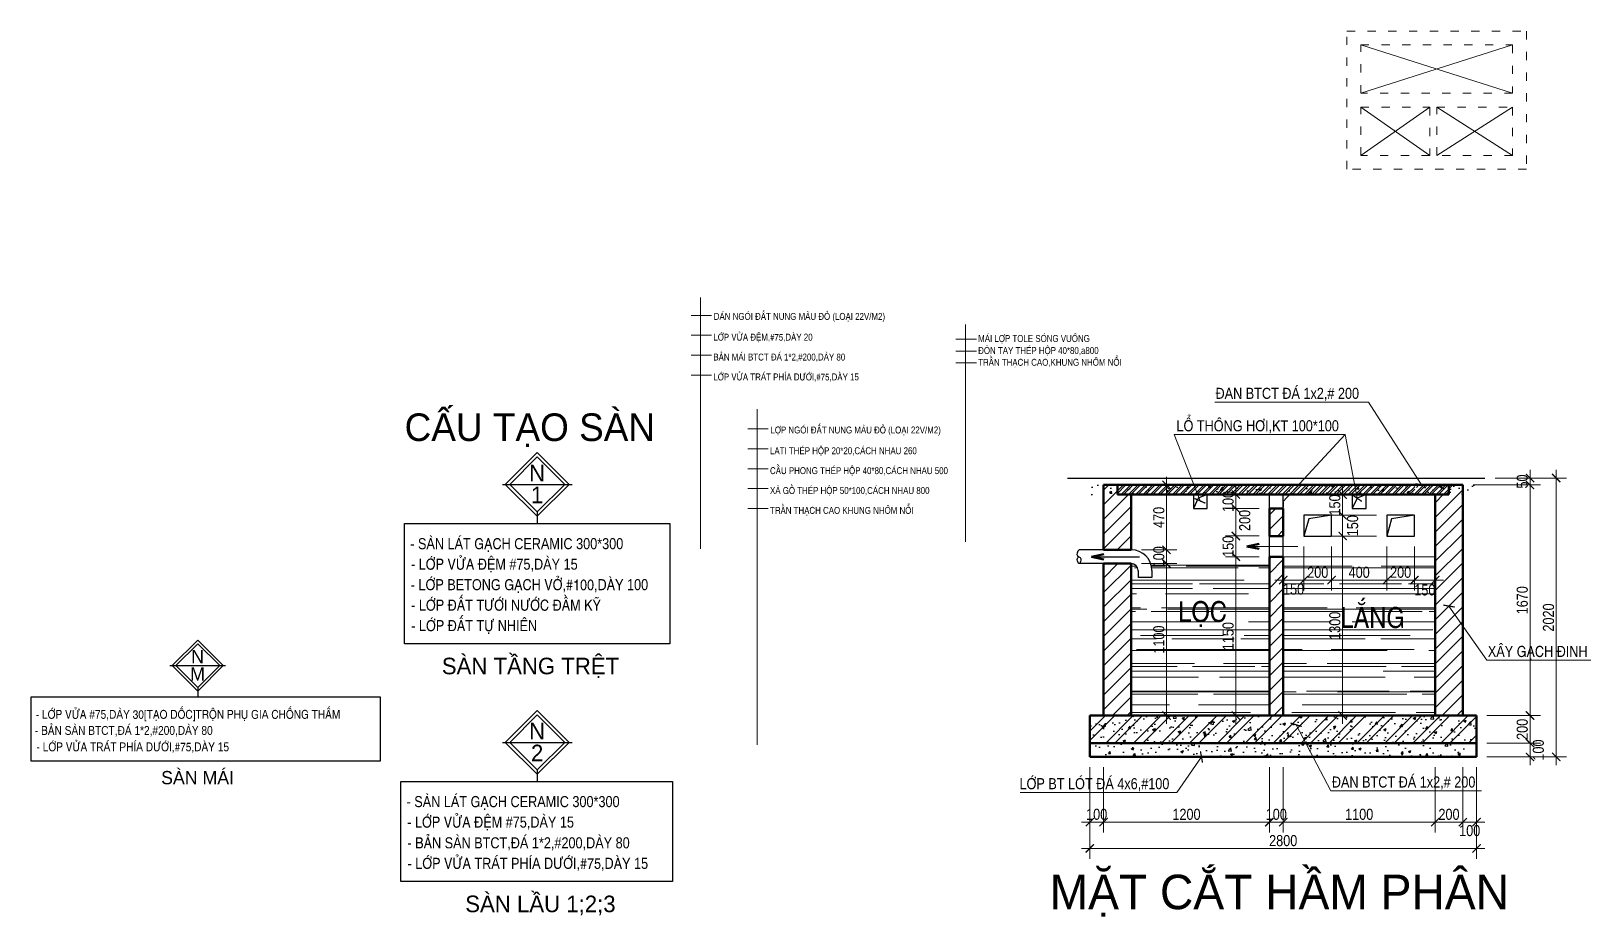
# Model space of a CAD drawing. Header units: millimetres. Extents: x -37049 to 129367, y 25385 to 90033.
# Drawn here: x 7490 to 30066, y 76663 to 89492 of the extents above; entities that cross this region are included whole.
import ezdxf
from ezdxf.enums import TextEntityAlignment as Align

# ---------------------------------------------------------------- set-up
doc = ezdxf.new("R2010")
doc.units = ezdxf.units.MM
doc.header["$MEASUREMENT"] = 0
doc.linetypes.add('ACAD_ISO03W100', pattern=[30, 12, -18])
doc.layers.add('NCHU', color=70, linetype='Continuous')
for name, color, linetype, lineweight in [('NKHUAT1', 54, 'ACAD_ISO03W100', 15), ('NKT', 9, 'Continuous', 0), ('NMANH1', 45, 'Continuous', 9), ('NMANH2', 35, 'Continuous', 9), ('NMANH3', 25, 'Continuous', 9), ('NSMANH1', 44, 'Continuous', 5), ('NTHAY1', 61, 'Continuous', 25), ('NTHAY3', 41, 'Continuous', 25), ('Ntuong1', 140, 'Continuous', 50)]:
    doc.layers.add(name, color=color, linetype=linetype, lineweight=lineweight)
doc.styles.add('AVO', font='vhelvcn.ttf')
doc.styles.add('FRANKO', font='vfranko.ttf', dxfattribs={"height": 500})
doc.dimstyles.new('50', dxfattribs={"dimtxt": 160, "dimasz": 120, "dimexe": 150, "dimexo": 150, "dimgap": 30, "dimtad": 1, "dimdec": 0, "dimlfac": 0.5, "dimzin": 0, "dimdsep": 46, "dimtxsty": 'AVO', "dimblk": 'ARCHTICK', "dimcen": -2, "dimdle": 120, "dimclrd": 256, "dimclre": 256, "dimclrt": 1, "dimadec": 0, "dimazin": 0, "dimtfac": 1, "dimtdec": 0, "dimtix": 1, "dimtmove": 2, "dimatfit": 3, "dimldrblk": 'ARCHTICK', "dimfxl": 0, "dimtolj": 1, "dimtzin": 0, "dimlwd": 0, "dimlwe": 0, "dimarcsym": 0})
pattern_1 = [(50, (-255808.77, -68741.08), (364.36934, -31.87817), [38.1, -419.1]), (355, (-255808.77, -68741.08), (-70.48565, 382.1133), [30.48, -335.28]), (100.451, (-255778.4, -68743.73), (293.885, 350.23338), [32.38, -356.18]), (46.1842, (-255808.77, -68639.48), (542.1581, -84.08466), [57.15, -628.65]), (96.6356, (-255763.6, -68646.5), (474.8085, 494.8511), [48.57, -534.27]), (351.184, (-255808.8, -68639.5), (474.8092, 494.8502), [45.72, -502.92]), (21, (-255757.97, -68664.88), (303.22976, -204.53104), [38.1, -419.1]), (326, (-255757.97, -68664.88), (123.60406, 368.37593), [30.48, -335.28]), (71.4514, (-255732.7, -68681.92), (426.833, 163.8457), [32.38, -356.18]), (37.5, (-255808.77, -68741.08), (6.177207, 169.11008), [0, -331.216, 0, -340.36, 0, -336.55]), (7.5, (-255808.77, -68741.08), (133.63933, 200.36115), [0, -194.056, 0, -323.596, 0, -128.27]), (327.5, (-255922.06, -68741.08), (271.18119, -11.45749), [0, -127, 0, -396.24, 0, -525.78]), (317.5, (-255972.86, -68741.08), (296.25836, 50.85298), [0, -165.1, 0, -263.144, 0, -373.38])]
pattern_2 = [(45, (14698.7, 7920.13), (-106.06602, 106.06602), [])]

# ---------------------------------------------------------------- blocks, each defined once
blk = doc.blocks.new('_ARCHTICK')
at = {"color": 0, "linetype": 'ByBlock', "const_width": 0.15}
blk.add_lwpolyline([(-0.5, -0.5), (0.5, 0.5)], dxfattribs=at)
blk = doc.blocks.new('*D367')
at = {"layer": 'DEFPOINTS', "color": 0}
for p in [(22813, 78979), (28413, 78979), (28413, 77654)]:
    blk.add_point(p, dxfattribs=at)
at = {"layer": 'NKT', "lineweight": 0}
for p, q in [((22813, 78829), (22813, 77504)), ((28413, 78829), (28413, 77504)), ((22693, 77654), (28533, 77654))]:
    blk.add_line(p, q, dxfattribs=at)
at = {"layer": 'NKT', "lineweight": 0, "xscale": 120, "yscale": 120, "zscale": 120, "rotation": 180}
blk.add_blockref('_ARCHTICK', (22813, 77654), dxfattribs=at)
at = {"layer": 'NKT', "lineweight": 0, "xscale": 120, "yscale": 120, "zscale": 120}
blk.add_blockref('_ARCHTICK', (28413, 77654), dxfattribs=at)
at = {"layer": 'NKT', "color": 1, "insert": (25613, 77766), "char_height": 160, "attachment_point": 5, "style": 'AVO'}
blk.add_mtext('\\A1;2800', dxfattribs=at)
blk = doc.blocks.new('*D368')
at = {"layer": 'DEFPOINTS', "color": 0}
for p in [(25613, 78979), (27813, 78979), (27813, 78035)]:
    blk.add_point(p, dxfattribs=at)
at = {"layer": 'NKT', "lineweight": 0}
for p, q in [((25613, 78829), (25613, 77885)), ((27813, 78829), (27813, 77885)), ((25493, 78035), (27933, 78035))]:
    blk.add_line(p, q, dxfattribs=at)
at = {"layer": 'NKT', "lineweight": 0, "xscale": 120, "yscale": 120, "zscale": 120, "rotation": 180}
blk.add_blockref('_ARCHTICK', (25613, 78035), dxfattribs=at)
at = {"layer": 'NKT', "lineweight": 0, "xscale": 120, "yscale": 120, "zscale": 120}
blk.add_blockref('_ARCHTICK', (27813, 78035), dxfattribs=at)
at = {"layer": 'NKT', "color": 1, "insert": (26713, 78147), "char_height": 160, "attachment_point": 5, "style": 'AVO'}
blk.add_mtext('\\A1;1100', dxfattribs=at)
blk = doc.blocks.new('*D369')
at = {"layer": 'DEFPOINTS', "color": 0}
for p in [(26313, 82179), (27113, 82179), (27113, 81541)]:
    blk.add_point(p, dxfattribs=at)
at = {"layer": 'NKT', "lineweight": 0}
for p, q in [((26313, 82029), (26313, 81391)), ((27113, 82029), (27113, 81391)), ((26193, 81541), (27233, 81541))]:
    blk.add_line(p, q, dxfattribs=at)
at = {"layer": 'NKT', "lineweight": 0, "xscale": 120, "yscale": 120, "zscale": 120, "rotation": 180}
blk.add_blockref('_ARCHTICK', (26313, 81541), dxfattribs=at)
at = {"layer": 'NKT', "lineweight": 0, "xscale": 120, "yscale": 120, "zscale": 120}
blk.add_blockref('_ARCHTICK', (27113, 81541), dxfattribs=at)
at = {"layer": 'NKT', "color": 1, "insert": (26713, 81653), "char_height": 160, "attachment_point": 5, "style": 'AVO'}
blk.add_mtext('\\A1;400', dxfattribs=at)
blk = doc.blocks.new('*D370')
at = {"layer": 'DEFPOINTS', "color": 0}
for p in [(27113, 82179), (26473, 79579), (27080, 79579)]:
    blk.add_point(p, dxfattribs=at)
at = {"layer": 'NKT', "lineweight": 0}
for p, q in [((26963, 82179), (26323, 82179)), ((26473, 82299), (26473, 79459)), ((26930, 79579), (26323, 79579))]:
    blk.add_line(p, q, dxfattribs=at)
at = {"layer": 'NKT', "lineweight": 0, "xscale": 120, "yscale": 120, "zscale": 120}
for p, rotation in [((26473, 82179), 90), ((26473, 79579), 270)]:
    blk.add_blockref('_ARCHTICK', p, dxfattribs=dict(at, rotation=rotation))
at = {"layer": 'NKT', "color": 1, "insert": (26361, 80879), "char_height": 160, "attachment_point": 5, "rotation": 90, "style": 'AVO'}
blk.add_mtext('\\A1;1300', dxfattribs=at)
blk = doc.blocks.new('*D371')
at = {"layer": 'DEFPOINTS', "color": 0}
for p in [(27113, 82479), (26473, 82179), (27113, 82179)]:
    blk.add_point(p, dxfattribs=at)
at = {"layer": 'NKT', "lineweight": 0}
for p, q in [((26963, 82479), (26323, 82479)), ((26473, 82599), (26473, 82059)), ((26963, 82179), (26323, 82179))]:
    blk.add_line(p, q, dxfattribs=at)
at = {"layer": 'NKT', "lineweight": 0, "xscale": 120, "yscale": 120, "zscale": 120}
for p, rotation in [((26473, 82479), 90), ((26473, 82179), 270)]:
    blk.add_blockref('_ARCHTICK', p, dxfattribs=dict(at, rotation=rotation))
at = {"layer": 'NKT', "color": 1, "insert": (26619, 82329), "char_height": 160, "attachment_point": 5, "rotation": 90, "style": 'AVO'}
blk.add_mtext('\\A1;150', dxfattribs=at)
blk = doc.blocks.new('*D372')
at = {"layer": 'DEFPOINTS', "color": 0}
for p in [(26340, 82779), (26473, 82479), (27113, 82479)]:
    blk.add_point(p, dxfattribs=at)
at = {"layer": 'NKT', "lineweight": 0}
for p, q in [((26473, 82779), (26473, 82899)), ((26473, 82779), (26473, 82479)), ((26490, 82779), (26623, 82779)), ((26963, 82479), (26323, 82479)), ((26473, 82479), (26473, 82359))]:
    blk.add_line(p, q, dxfattribs=at)
at = {"layer": 'NKT', "lineweight": 0, "xscale": 120, "yscale": 120, "zscale": 120}
for p, rotation in [((26473, 82779), 270), ((26473, 82479), 90)]:
    blk.add_blockref('_ARCHTICK', p, dxfattribs=dict(at, rotation=rotation))
at = {"layer": 'NKT', "color": 1, "insert": (26361, 82629), "char_height": 160, "attachment_point": 5, "rotation": 90, "style": 'AVO'}
blk.add_mtext('\\A1;150', dxfattribs=at)
blk = doc.blocks.new('*D373')
at = {"layer": 'DEFPOINTS', "color": 0}
for p in [(25413, 78979), (25613, 78979), (25613, 78035)]:
    blk.add_point(p, dxfattribs=at)
at = {"layer": 'NKT', "lineweight": 0}
for p, q in [((25413, 78829), (25413, 77885)), ((25613, 78829), (25613, 77885)), ((25413, 78035), (25293, 78035)), ((25413, 78035), (25613, 78035)), ((25613, 78035), (25733, 78035))]:
    blk.add_line(p, q, dxfattribs=at)
at = {"layer": 'NKT', "lineweight": 0, "xscale": 120, "yscale": 120, "zscale": 120}
blk.add_blockref('_ARCHTICK', (25413, 78035), dxfattribs=at)
at = {"layer": 'NKT', "lineweight": 0, "xscale": 120, "yscale": 120, "zscale": 120, "rotation": 180}
blk.add_blockref('_ARCHTICK', (25613, 78035), dxfattribs=at)
at = {"layer": 'NKT', "color": 1, "insert": (25513, 78147), "char_height": 160, "attachment_point": 5, "style": 'AVO'}
blk.add_mtext('\\A1;100', dxfattribs=at)
blk = doc.blocks.new('*D374')
at = {"layer": 'DEFPOINTS', "color": 0}
for p in [(23013, 78979), (25413, 78979), (25413, 78035)]:
    blk.add_point(p, dxfattribs=at)
at = {"layer": 'NKT', "lineweight": 0}
for p, q in [((23013, 78829), (23013, 77885)), ((25413, 78829), (25413, 77885)), ((22893, 78035), (25533, 78035))]:
    blk.add_line(p, q, dxfattribs=at)
at = {"layer": 'NKT', "lineweight": 0, "xscale": 120, "yscale": 120, "zscale": 120, "rotation": 180}
blk.add_blockref('_ARCHTICK', (23013, 78035), dxfattribs=at)
at = {"layer": 'NKT', "lineweight": 0, "xscale": 120, "yscale": 120, "zscale": 120}
blk.add_blockref('_ARCHTICK', (25413, 78035), dxfattribs=at)
at = {"layer": 'NKT', "color": 1, "insert": (24213, 78147), "char_height": 160, "attachment_point": 5, "style": 'AVO'}
blk.add_mtext('\\A1;1200', dxfattribs=at)
blk = doc.blocks.new('*D375')
at = {"layer": 'DEFPOINTS', "color": 0}
for p in [(22813, 78979), (23013, 78979), (23013, 78035)]:
    blk.add_point(p, dxfattribs=at)
at = {"layer": 'NKT', "lineweight": 0}
for p, q in [((22813, 78829), (22813, 77885)), ((23013, 78829), (23013, 77885)), ((22813, 78035), (22693, 78035)), ((22813, 78035), (23013, 78035)), ((23013, 78035), (23133, 78035))]:
    blk.add_line(p, q, dxfattribs=at)
at = {"layer": 'NKT', "lineweight": 0, "xscale": 120, "yscale": 120, "zscale": 120}
blk.add_blockref('_ARCHTICK', (22813, 78035), dxfattribs=at)
at = {"layer": 'NKT', "lineweight": 0, "xscale": 120, "yscale": 120, "zscale": 120, "rotation": 180}
blk.add_blockref('_ARCHTICK', (23013, 78035), dxfattribs=at)
at = {"layer": 'NKT', "color": 1, "insert": (22913, 78147), "char_height": 160, "attachment_point": 5, "style": 'AVO'}
blk.add_mtext('\\A1;100', dxfattribs=at)
blk = doc.blocks.new('*D376')
at = {"layer": 'DEFPOINTS', "color": 0}
for p in [(25413, 81879), (24927, 79579), (25060, 79579)]:
    blk.add_point(p, dxfattribs=at)
at = {"layer": 'NKT', "lineweight": 0}
for p, q in [((24927, 81999), (24927, 79459)), ((25263, 81879), (24777, 81879)), ((24910, 79579), (24777, 79579))]:
    blk.add_line(p, q, dxfattribs=at)
at = {"layer": 'NKT', "lineweight": 0, "xscale": 120, "yscale": 120, "zscale": 120}
for p, rotation in [((24927, 81879), 90), ((24927, 79579), 270)]:
    blk.add_blockref('_ARCHTICK', p, dxfattribs=dict(at, rotation=rotation))
at = {"layer": 'NKT', "color": 1, "insert": (24816, 80729), "char_height": 160, "attachment_point": 5, "rotation": 90, "style": 'AVO'}
blk.add_mtext('\\A1;1150', dxfattribs=at)
blk = doc.blocks.new('*D377')
at = {"layer": 'DEFPOINTS', "color": 0}
for p in [(23413, 81779), (23688, 79579), (23924, 79579)]:
    blk.add_point(p, dxfattribs=at)
at = {"layer": 'NKT', "lineweight": 0}
for p, q in [((23563, 81779), (24074, 81779)), ((23924, 81899), (23924, 79459)), ((23838, 79579), (24074, 79579))]:
    blk.add_line(p, q, dxfattribs=at)
at = {"layer": 'NKT', "lineweight": 0, "xscale": 120, "yscale": 120, "zscale": 120}
for p, rotation in [((23924, 81779), 90), ((23924, 79579), 270)]:
    blk.add_blockref('_ARCHTICK', p, dxfattribs=dict(at, rotation=rotation))
at = {"layer": 'NKT', "color": 1, "insert": (23813, 80679), "char_height": 160, "attachment_point": 5, "rotation": 90, "style": 'AVO'}
blk.add_mtext('\\A1;1100', dxfattribs=at)
blk = doc.blocks.new('*D378')
at = {"layer": 'DEFPOINTS', "color": 0}
for p in [(25413, 82180), (24927, 81880), (25413, 81880)]:
    blk.add_point(p, dxfattribs=at)
at = {"layer": 'NKT', "lineweight": 0}
for p, q in [((25263, 82180), (24777, 82180)), ((24927, 82180), (24927, 82300)), ((24927, 82180), (24927, 81880)), ((25263, 81880), (24777, 81880)), ((24927, 81880), (24927, 81760))]:
    blk.add_line(p, q, dxfattribs=at)
at = {"layer": 'NKT', "lineweight": 0, "xscale": 120, "yscale": 120, "zscale": 120}
for p, rotation in [((24927, 82180), 270), ((24927, 81880), 90)]:
    blk.add_blockref('_ARCHTICK', p, dxfattribs=dict(at, rotation=rotation))
at = {"layer": 'NKT', "color": 1, "insert": (24816, 82030), "char_height": 160, "attachment_point": 5, "rotation": 90, "style": 'AVO'}
blk.add_mtext('\\A1;150', dxfattribs=at)
blk = doc.blocks.new('*D379')
at = {"layer": 'DEFPOINTS', "color": 0}
for p in [(25413, 82580), (24927, 82180), (25413, 82180)]:
    blk.add_point(p, dxfattribs=at)
at = {"layer": 'NKT', "lineweight": 0}
for p, q in [((24927, 82700), (24927, 82060)), ((25263, 82580), (24777, 82580)), ((25263, 82180), (24777, 82180))]:
    blk.add_line(p, q, dxfattribs=at)
at = {"layer": 'NKT', "lineweight": 0, "xscale": 120, "yscale": 120, "zscale": 120}
for p, rotation in [((24927, 82580), 90), ((24927, 82180), 270)]:
    blk.add_blockref('_ARCHTICK', p, dxfattribs=dict(at, rotation=rotation))
at = {"layer": 'NKT', "color": 1, "insert": (25057, 82405), "char_height": 160, "attachment_point": 5, "rotation": 90, "style": 'AVO'}
blk.add_mtext('\\A1;200', dxfattribs=at)
blk = doc.blocks.new('*D380')
at = {"layer": 'DEFPOINTS', "color": 0}
for p in [(25319, 82780), (24927, 82580), (25413, 82580)]:
    blk.add_point(p, dxfattribs=at)
at = {"layer": 'NKT', "lineweight": 0}
for p, q in [((24927, 82780), (24927, 82900)), ((25169, 82780), (24777, 82780)), ((24927, 82780), (24927, 82580)), ((25263, 82580), (24777, 82580)), ((24927, 82580), (24927, 82460))]:
    blk.add_line(p, q, dxfattribs=at)
at = {"layer": 'NKT', "lineweight": 0, "xscale": 120, "yscale": 120, "zscale": 120}
for p, rotation in [((24927, 82780), 270), ((24927, 82580), 90)]:
    blk.add_blockref('_ARCHTICK', p, dxfattribs=dict(at, rotation=rotation))
at = {"layer": 'NKT', "color": 1, "insert": (24816, 82680), "char_height": 160, "attachment_point": 5, "rotation": 90, "style": 'AVO'}
blk.add_mtext('\\A1;100', dxfattribs=at)
blk = doc.blocks.new('*D381')
at = {"layer": 'DEFPOINTS', "color": 0}
for p in [(23413, 81979), (23413, 81779), (23924, 81779)]:
    blk.add_point(p, dxfattribs=at)
at = {"layer": 'NKT', "lineweight": 0}
for p, q in [((23563, 81979), (24074, 81979)), ((23924, 81979), (23924, 82099)), ((23924, 81979), (23924, 81779)), ((23563, 81779), (24074, 81779)), ((23924, 81779), (23924, 81659))]:
    blk.add_line(p, q, dxfattribs=at)
at = {"layer": 'NKT', "lineweight": 0, "xscale": 120, "yscale": 120, "zscale": 120}
for p, rotation in [((23924, 81979), 270), ((23924, 81779), 90)]:
    blk.add_blockref('_ARCHTICK', p, dxfattribs=dict(at, rotation=rotation))
at = {"layer": 'NKT', "color": 1, "insert": (23813, 81879), "char_height": 160, "attachment_point": 5, "rotation": 90, "style": 'AVO'}
blk.add_mtext('\\A1;100', dxfattribs=at)
blk = doc.blocks.new('*D382')
at = {"layer": 'DEFPOINTS', "color": 0}
for p in [(23640, 82919), (23413, 81979), (23924, 81979)]:
    blk.add_point(p, dxfattribs=at)
at = {"layer": 'NKT', "lineweight": 0}
for p, q in [((23790, 82919), (24074, 82919)), ((23924, 83039), (23924, 81859)), ((23563, 81979), (24074, 81979))]:
    blk.add_line(p, q, dxfattribs=at)
at = {"layer": 'NKT', "lineweight": 0, "xscale": 120, "yscale": 120, "zscale": 120}
for p, rotation in [((23924, 82919), 90), ((23924, 81979), 270)]:
    blk.add_blockref('_ARCHTICK', p, dxfattribs=dict(at, rotation=rotation))
at = {"layer": 'NKT', "color": 1, "insert": (23813, 82449), "char_height": 160, "attachment_point": 5, "rotation": 90, "style": 'AVO'}
blk.add_mtext('\\A1;470', dxfattribs=at)
blk = doc.blocks.new('*D383')
at = {"layer": 'DEFPOINTS', "color": 0}
for p in [(25913, 82179), (26313, 82179), (26313, 81541)]:
    blk.add_point(p, dxfattribs=at)
at = {"layer": 'NKT', "lineweight": 0}
for p, q in [((25913, 82029), (25913, 81391)), ((26313, 82029), (26313, 81391)), ((25793, 81541), (26433, 81541))]:
    blk.add_line(p, q, dxfattribs=at)
at = {"layer": 'NKT', "lineweight": 0, "xscale": 120, "yscale": 120, "zscale": 120, "rotation": 180}
blk.add_blockref('_ARCHTICK', (25913, 81541), dxfattribs=at)
at = {"layer": 'NKT', "lineweight": 0, "xscale": 120, "yscale": 120, "zscale": 120}
blk.add_blockref('_ARCHTICK', (26313, 81541), dxfattribs=at)
at = {"layer": 'NKT', "color": 1, "insert": (26113, 81653), "char_height": 160, "attachment_point": 5, "style": 'AVO'}
blk.add_mtext('\\A1;200', dxfattribs=at)
blk = doc.blocks.new('*D384')
at = {"layer": 'DEFPOINTS', "color": 0}
for p in [(25913, 82179), (25613, 81712), (25913, 81541)]:
    blk.add_point(p, dxfattribs=at)
at = {"layer": 'NKT', "lineweight": 0}
for p, q in [((25913, 82029), (25913, 81391)), ((25493, 81541), (26033, 81541)), ((25613, 81562), (25613, 81391))]:
    blk.add_line(p, q, dxfattribs=at)
at = {"layer": 'NKT', "lineweight": 0, "xscale": 120, "yscale": 120, "zscale": 120, "rotation": 180}
blk.add_blockref('_ARCHTICK', (25613, 81541), dxfattribs=at)
at = {"layer": 'NKT', "lineweight": 0, "xscale": 120, "yscale": 120, "zscale": 120}
blk.add_blockref('_ARCHTICK', (25913, 81541), dxfattribs=at)
at = {"layer": 'NKT', "color": 1, "insert": (25763, 81410), "char_height": 160, "attachment_point": 5, "style": 'AVO'}
blk.add_mtext('\\A1;150', dxfattribs=at)
blk = doc.blocks.new('*D313')
at = {"layer": 'DEFPOINTS', "color": 0}
for p in [(28213, 78979), (28413, 78979), (28413, 78035)]:
    blk.add_point(p, dxfattribs=at)
at = {"layer": 'NKT', "lineweight": 0}
for p, q in [((28213, 78829), (28213, 77885)), ((28413, 78829), (28413, 77885)), ((28093, 78035), (28533, 78035))]:
    blk.add_line(p, q, dxfattribs=at)
at = {"layer": 'NKT', "lineweight": 0, "xscale": 120, "yscale": 120, "zscale": 120, "rotation": 180}
blk.add_blockref('_ARCHTICK', (28213, 78035), dxfattribs=at)
at = {"layer": 'NKT', "lineweight": 0, "xscale": 120, "yscale": 120, "zscale": 120}
blk.add_blockref('_ARCHTICK', (28413, 78035), dxfattribs=at)
at = {"layer": 'NKT', "color": 1, "insert": (28313, 77911), "char_height": 160, "attachment_point": 5, "style": 'AVO'}
blk.add_mtext('\\A1;100', dxfattribs=at)
blk = doc.blocks.new('*D314')
at = {"layer": 'DEFPOINTS', "color": 0}
for p in [(27813, 78979), (28213, 78979), (28213, 78035)]:
    blk.add_point(p, dxfattribs=at)
at = {"layer": 'NKT', "lineweight": 0}
for p, q in [((27813, 78829), (27813, 77885)), ((28213, 78829), (28213, 77885)), ((27693, 78035), (28333, 78035))]:
    blk.add_line(p, q, dxfattribs=at)
at = {"layer": 'NKT', "lineweight": 0, "xscale": 120, "yscale": 120, "zscale": 120, "rotation": 180}
blk.add_blockref('_ARCHTICK', (27813, 78035), dxfattribs=at)
at = {"layer": 'NKT', "lineweight": 0, "xscale": 120, "yscale": 120, "zscale": 120}
blk.add_blockref('_ARCHTICK', (28213, 78035), dxfattribs=at)
at = {"layer": 'NKT', "color": 1, "insert": (28013, 78147), "char_height": 160, "attachment_point": 5, "style": 'AVO'}
blk.add_mtext('\\A1;200', dxfattribs=at)
blk = doc.blocks.new('*D315')
at = {"layer": 'DEFPOINTS', "color": 0}
for p in [(28533, 83019), (28413, 78979), (29565, 78979)]:
    blk.add_point(p, dxfattribs=at)
at = {"layer": 'NKT', "lineweight": 0}
for p, q in [((29565, 83139), (29565, 78859)), ((28683, 83019), (29715, 83019)), ((28563, 78979), (29715, 78979))]:
    blk.add_line(p, q, dxfattribs=at)
at = {"layer": 'NKT', "lineweight": 0, "xscale": 120, "yscale": 120, "zscale": 120}
for p, rotation in [((29565, 83019), 90), ((29565, 78979), 270)]:
    blk.add_blockref('_ARCHTICK', p, dxfattribs=dict(at, rotation=rotation))
at = {"layer": 'NKT', "color": 1, "insert": (29454, 80999), "char_height": 160, "attachment_point": 5, "rotation": 90, "style": 'AVO'}
blk.add_mtext('\\A1;2020', dxfattribs=at)
blk = doc.blocks.new('*D316')
at = {"layer": 'DEFPOINTS', "color": 0}
for p in [(28213, 82919), (28413, 79579), (29186, 79579)]:
    blk.add_point(p, dxfattribs=at)
at = {"layer": 'NKT', "lineweight": 0}
for p, q in [((28363, 82919), (29336, 82919)), ((29186, 83039), (29186, 79459)), ((28563, 79579), (29336, 79579))]:
    blk.add_line(p, q, dxfattribs=at)
at = {"layer": 'NKT', "lineweight": 0, "xscale": 120, "yscale": 120, "zscale": 120}
for p, rotation in [((29186, 82919), 90), ((29186, 79579), 270)]:
    blk.add_blockref('_ARCHTICK', p, dxfattribs=dict(at, rotation=rotation))
at = {"layer": 'NKT', "color": 1, "insert": (29074, 81249), "char_height": 160, "attachment_point": 5, "rotation": 90, "style": 'AVO'}
blk.add_mtext('\\A1;1670', dxfattribs=at)
blk = doc.blocks.new('*D317')
at = {"layer": 'DEFPOINTS', "color": 0}
for p in [(28413, 79179), (28413, 78979), (29186, 78979)]:
    blk.add_point(p, dxfattribs=at)
at = {"layer": 'NKT', "lineweight": 0}
for p, q in [((29186, 79299), (29186, 78859)), ((28563, 79179), (29336, 79179)), ((28563, 78979), (29336, 78979))]:
    blk.add_line(p, q, dxfattribs=at)
at = {"layer": 'NKT', "lineweight": 0, "xscale": 120, "yscale": 120, "zscale": 120}
for p, rotation in [((29186, 79179), 90), ((29186, 78979), 270)]:
    blk.add_blockref('_ARCHTICK', p, dxfattribs=dict(at, rotation=rotation))
at = {"layer": 'NKT', "color": 1, "insert": (29307, 79079), "char_height": 160, "attachment_point": 5, "rotation": 90, "style": 'AVO'}
blk.add_mtext('\\A1;100', dxfattribs=at)
blk = doc.blocks.new('*D318')
at = {"layer": 'DEFPOINTS', "color": 0}
for p in [(28413, 79579), (28413, 79179), (29186, 79179)]:
    blk.add_point(p, dxfattribs=at)
at = {"layer": 'NKT', "lineweight": 0}
for p, q in [((29186, 79699), (29186, 79059)), ((28563, 79579), (29336, 79579)), ((28563, 79179), (29336, 79179))]:
    blk.add_line(p, q, dxfattribs=at)
at = {"layer": 'NKT', "lineweight": 0, "xscale": 120, "yscale": 120, "zscale": 120}
for p, rotation in [((29186, 79579), 90), ((29186, 79179), 270)]:
    blk.add_blockref('_ARCHTICK', p, dxfattribs=dict(at, rotation=rotation))
at = {"layer": 'NKT', "color": 1, "insert": (29074, 79379), "char_height": 160, "attachment_point": 5, "rotation": 90, "style": 'AVO'}
blk.add_mtext('\\A1;200', dxfattribs=at)
blk = doc.blocks.new('*D319')
at = {"layer": 'DEFPOINTS', "color": 0}
for p in [(28213, 82919), (28533, 83019), (29186, 82919)]:
    blk.add_point(p, dxfattribs=at)
at = {"layer": 'NKT', "lineweight": 0}
for p, q in [((29186, 83019), (29186, 83139)), ((28363, 82919), (29336, 82919)), ((28683, 83019), (29336, 83019)), ((29186, 83019), (29186, 82919)), ((29186, 82919), (29186, 82799))]:
    blk.add_line(p, q, dxfattribs=at)
at = {"layer": 'NKT', "lineweight": 0, "xscale": 120, "yscale": 120, "zscale": 120}
for p, rotation in [((29186, 83019), 270), ((29186, 82919), 90)]:
    blk.add_blockref('_ARCHTICK', p, dxfattribs=dict(at, rotation=rotation))
at = {"layer": 'NKT', "color": 1, "insert": (29074, 82969), "char_height": 160, "attachment_point": 5, "rotation": 90, "style": 'AVO'}
blk.add_mtext('\\A1;50', dxfattribs=at)
blk = doc.blocks.new('*D320')
at = {"layer": 'DEFPOINTS', "color": 0}
for p in [(27513, 82179), (27813, 81953), (27813, 81541)]:
    blk.add_point(p, dxfattribs=at)
at = {"layer": 'NKT', "lineweight": 0}
for p, q in [((27513, 82029), (27513, 81391)), ((27813, 81803), (27813, 81391)), ((27393, 81541), (27933, 81541))]:
    blk.add_line(p, q, dxfattribs=at)
at = {"layer": 'NKT', "lineweight": 0, "xscale": 120, "yscale": 120, "zscale": 120, "rotation": 180}
blk.add_blockref('_ARCHTICK', (27513, 81541), dxfattribs=at)
at = {"layer": 'NKT', "lineweight": 0, "xscale": 120, "yscale": 120, "zscale": 120}
blk.add_blockref('_ARCHTICK', (27813, 81541), dxfattribs=at)
at = {"layer": 'NKT', "color": 1, "insert": (27663, 81398), "char_height": 160, "attachment_point": 5, "style": 'AVO'}
blk.add_mtext('\\A1;150', dxfattribs=at)
blk = doc.blocks.new('*D321')
at = {"layer": 'DEFPOINTS', "color": 0}
for p in [(27113, 82179), (27513, 82179), (27513, 81541)]:
    blk.add_point(p, dxfattribs=at)
at = {"layer": 'NKT', "lineweight": 0}
for p, q in [((27113, 82029), (27113, 81391)), ((27513, 82029), (27513, 81391)), ((26993, 81541), (27633, 81541))]:
    blk.add_line(p, q, dxfattribs=at)
at = {"layer": 'NKT', "lineweight": 0, "xscale": 120, "yscale": 120, "zscale": 120, "rotation": 180}
blk.add_blockref('_ARCHTICK', (27113, 81541), dxfattribs=at)
at = {"layer": 'NKT', "lineweight": 0, "xscale": 120, "yscale": 120, "zscale": 120}
blk.add_blockref('_ARCHTICK', (27513, 81541), dxfattribs=at)
at = {"layer": 'NKT', "color": 1, "insert": (27313, 81653), "char_height": 160, "attachment_point": 5, "style": 'AVO'}
blk.add_mtext('\\A1;200', dxfattribs=at)
blk = doc.blocks.new('A$C07072F26')
at = {"layer": 'NTHAY3', "ltscale": 200}
for p, q in [((0, 283), (504, 283)), ((252, 84), (252, 0))]:
    blk.add_line(p, q, dxfattribs=at)
at = {"layer": 'NTHAY3', "color": 144, "lineweight": 9, "ltscale": 200}
blk.add_lwpolyline([(252, 52), (483, 283), (252, 514), (21, 283)], close=True, dxfattribs=at)
at = {"layer": 'NTHAY3', "ltscale": 200}
blk.add_lwpolyline([(252, 84), (451, 283), (252, 482), (53, 283)], close=True, dxfattribs=at)

msp = doc.modelspace()

# ---------------------------------------------------------------- hatches: boundary and pattern name
at = {"layer": 'NMANH1'}
h = msp.add_hatch(dxfattribs=at)
h.set_pattern_fill('ANSI31', color=256, scale=1200, style=0)
h.set_pattern_definition(pattern_2)
h.paths.add_polyline_path([(23413, 81779), (23013, 81779), (23013, 79579), (23413, 79579)])
h.paths.add_polyline_path([(23013, 81979), (23413, 81979), (23413, 82779), (23213, 82779), (23213, 82919), (23013, 82919)])
h = msp.add_hatch(dxfattribs=at)
h.set_pattern_fill('ANSI32', color=256, scale=200, style=0)
h.set_pattern_definition([(45, (14698.7, 7920.13), (-53.03301, 53.03301), []), (45, (14734.055, 7920.13), (-53.03301, 53.03301), [])])
h.paths.add_polyline_path([(26195.5, 82919), (26195.5, 82779), (27177.9, 82779), (27177.9, 82919)])
h.paths.add_polyline_path([(27519.1, 82858.4, -0.2796923), (27527.2, 82871.7), (27502.5, 82919), (27177.9, 82919), (27177.9, 82779), (27289.9, 82779), (28013, 82779), (28013, 82919), (27552.9, 82919), (27538.5, 82872.7, -0.3286339), (27549.1, 82858.4, -1)])
h.paths.add_polyline_path([(26195.5, 82779), (26195.5, 82919), (23789.4, 82919), (23789.4, 82779), (23889.9, 82779)])
h.paths.add_polyline_path([(23789.4, 82779), (23789.4, 82919), (23213, 82919), (23213, 82779), (23413, 82779)])
h = msp.add_hatch(dxfattribs=at)
h.set_pattern_fill('ANSI31', color=256, scale=1200, style=0)
h.set_pattern_definition([(45, (25560.16, 87621.19), (-106.066, 106.066), [])])
h.paths.add_polyline_path([(28213, 82919), (28013, 82919), (28013, 82779), (27813, 82779), (27813, 79579), (28213, 79579)])
h = msp.add_hatch(dxfattribs=at)
h.set_pattern_fill('ANSI31', color=256, scale=1200, style=0)
h.set_pattern_definition(pattern_2)
h.paths.add_polyline_path([(25613, 81879), (25413, 81879), (25413, 79579), (25613, 79579)])
h.paths.add_polyline_path([(25613, 82579), (25413, 82579), (25413, 82179), (25613, 82179)])
h = msp.add_hatch(dxfattribs=at)
h.set_pattern_fill('ANSI32', color=256, scale=30, style=0)
h.set_pattern_definition([(45, (-255808.77, -68741.08), (-202.05576, 202.05576), []), (45, (-255674.07, -68741.08), (-202.05576, 202.05576), [])])
h.paths.add_polyline_path([(22813, 79579), (22813, 79179), (25752.2, 79179), (25668.7, 79283.2, -0.6291311), (25636.2, 79298.8, -1), (25676.2, 79298.8, -0.2276483), (25668.7, 79283.2), (25752.2, 79179), (28413, 79179), (28413, 79579)])
at = {"layer": 'NSMANH1'}
h = msp.add_hatch(dxfattribs=at)
h.set_pattern_fill('AR-RROOF', color=256, scale=300, style=0)
h.set_pattern_definition([(360, (14698.7, 7920.13), (660, 300), [4500, -600, 1500, -300]), (360, (15097.7, 8070.13), (-300, 399), [900, -99, 1800, -225]), (360, (14848.7, 8175.13), (1560, 201), [2400, -420, 1200, -300])])
h.paths.add_polyline_path([(25613, 81879), (25613, 79579), (27813, 79579), (27813, 81879)])
h.paths.add_polyline_path([(25413, 81759), (23702.2, 81759, -0.0675849), (23713, 81679), (23713, 81579), (23513, 81579), (23513, 81679, 0.4142136), (23413, 81779), (23413, 79579), (25413, 79579)])
at = {"layer": 'NTHAY1'}
h = msp.add_hatch(dxfattribs=at)
h.set_pattern_fill('AR-CONC', color=256, scale=2, style=0)
h.set_pattern_definition(pattern_1)
h.paths.add_polyline_path([(22813, 82919), (22813, 82779), (23013, 82779), (28413, 82779), (28413, 82919)])
h = msp.add_hatch(dxfattribs=at)
h.set_pattern_fill('AR-CONC', color=256, scale=2, style=0)
h.set_pattern_definition(pattern_1)
h.paths.add_polyline_path([(28413, 79179), (28413, 79579), (22813, 79579), (22813, 79179), (25752.2, 79179), (25668.7, 79283.2, -0.6291311), (25636.2, 79298.8, -1), (25676.2, 79298.8, -0.2276483), (25668.7, 79283.2), (25752.2, 79179)])
h = msp.add_hatch(dxfattribs=at)
h.set_pattern_fill('AR-CONC', color=256, scale=50, style=0)
h.set_pattern_definition([(50, (-49179.64, 147517.43), (358.6301, -31.3761), [37.5, -412.5]), (355, (-49179.64, 147517.43), (-69.3757, 376.0961), [30, -330]), (100.4514, (-49149.75, 147514.8), (289.2547, 344.7198), [31.8701, -350.571]), (46.1842, (-49179.64, 147617.43), (533.6205, -82.7595), [56.25, -618.75]), (96.6356, (-49135.17, 147610.53), (467.3314, 487.059), [47.8051, -525.8565]), (351.1842, (-49179.64, 147617.4), (467.331, 487.0593), [45, -495]), (21, (-49129.64, 147592.43), (298.4535, -201.30945), [37.5, -412.5]), (326, (-49129.64, 147592.43), (121.6577, 362.575), [30, -330]), (71.4514, (-49104.76, 147575.65), (420.1113, 161.2652), [31.8701, -350.571]), (37.5, (-49179.64, 147517.43), (6.07993, 166.44693), [0, -326, 0, -335, 0, -331.25]), (7.5, (-49179.64, 147517.43), (131.53477, 197.20586), [0, -191, 0, -318.5, 0, -126.25]), (327.5, (-49291.14, 147517.43), (266.91122, -11.27744), [0, -125, 0, -390, 0, -517.5]), (317.5, (-49341.14, 147517.43), (291.5931, 50.0525), [0, -162.5, 0, -259, 0, -367.5])])
h.paths.add_polyline_path([(28413, 78979), (28413, 79179), (22813, 79179), (22813, 78979)])

# ---------------------------------------------------------------- linework, layer by layer
at = {"layer": 'NKHUAT1', "color": 7, "ltscale": 10}
for points in [[(26534.7, 89492.4), (29134.7, 89492.4), (29134.7, 87492.4), (26534.7, 87492.4)], [(26734.7, 89292.4), (28934.7, 89292.4), (28934.7, 88592.4), (26734.7, 88592.4)], [(26734.7, 88392.4), (27734.7, 88392.4), (27734.7, 87692.4), (26734.7, 87692.4)], [(27834.7, 88392.4), (28934.7, 88392.4), (28934.7, 87692.4), (27834.7, 87692.4)]]:
    msp.add_lwpolyline(points, close=True, dxfattribs=at)
at = {"layer": 'NMANH1'}
for p, q in [((26734.7, 89292.4), (28934.7, 88592.4)), ((28934.7, 89292.4), (26734.7, 88592.4)), ((26734.7, 88392.4), (27734.7, 87692.4)), ((27734.7, 88392.4), (26734.7, 87692.4)), ((27834.7, 88392.4), (28934.7, 87692.4)), ((28934.7, 88392.4), (27834.7, 87692.4)), ((25088.2, 82029), (25825.2, 82029)), ((23702.2, 81759), (25413, 81759)), ((25613, 81879), (27813, 81879))]:
    msp.add_line(p, q, dxfattribs=at)
at = {"layer": 'NMANH2', "lineweight": 0, "ltscale": 0.75}
for p, q in [((17178.2, 85635.8), (17178.2, 81995.8)), ((17339.4, 85375), (17041.2, 85375)), ((21012, 85242.3), (21012, 82095.6)), ((17339.4, 85087.1), (17041.2, 85087.1)), ((21173.1, 85032.9), (20875, 85032.9)), ((17339.4, 84799.2), (17041.2, 84799.2)), ((21173.1, 84858.6), (20875, 84858.6)), ((21173.1, 84688.2), (20875, 84688.2)), ((17339.4, 84511.3), (17041.2, 84511.3)), ((17998.6, 84015.7), (17998.6, 79155.2)), ((18159.8, 83729.6), (17861.6, 83729.6)), ((18159.8, 83441.7), (17861.6, 83441.7)), ((18159.8, 83153.8), (17861.6, 83153.8)), ((18159.8, 82865.9), (17861.6, 82865.9)), ((18159.8, 82578), (17861.6, 82578))]:
    msp.add_line(p, q, dxfattribs=at)
at = {"layer": 'NTHAY1', "ltscale": 350}
for p, q in [((22488.5, 83019), (28533, 83019)), ((24382.4, 82727.5), (24313, 82579)), ((24513, 82779), (24382.4, 82727.5)), ((24412.5, 82674.3), (24412.5, 82674.3)), ((26682.4, 82727.5), (26613, 82579)), ((26813, 82779), (26682.4, 82727.5)), ((25982.4, 82427.5), (25913, 82179)), ((26313, 82479), (25982.4, 82427.5)), ((27182.4, 82427.5), (27113, 82179)), ((27513, 82479), (27182.4, 82427.5)), ((25413, 81879), (25413, 82179)), ((25613, 81879), (25613, 82179)), ((23413, 81979), (22659.8, 81979)), ((23413, 81779), (22659.8, 81779)), ((22839.7, 81878), (23531.1, 81878)), ((23513, 81679), (23513, 81579)), ((23713, 81579), (23513, 81579)), ((23713, 81679), (23713, 81579))]:
    msp.add_line(p, q, dxfattribs=at)
at = {"layer": 'NTHAY1'}
for p, q in [((25413, 82579), (25413, 82779)), ((25613, 82579), (25613, 82779))]:
    msp.add_line(p, q, dxfattribs=at)
at = {"layer": 'NTHAY1', "ltscale": 350}
for points in [[(24313, 82579), (24513, 82579), (24513, 82779), (24313, 82779)], [(26613, 82579), (26813, 82579), (26813, 82779), (26613, 82779)], [(25913, 82179), (26313, 82179), (26313, 82479), (25913, 82479)], [(27113, 82179), (27513, 82179), (27513, 82479), (27113, 82479)]]:
    msp.add_lwpolyline(points, close=True, dxfattribs=at)
at = {"layer": 'NTHAY1', "ltscale": 200}
for points in [[(12893.7, 82360.6), (16735.7, 82360.6), (16735.7, 80618.8), (12893.7, 80618.8)], [(7489.6, 79848.8), (12539.1, 79848.8), (12539.1, 78915.6), (7489.6, 78915.6)], [(12840.2, 78624.3), (16772.2, 78624.3), (16772.2, 77176), (12840.2, 77176)]]:
    msp.add_lwpolyline(points, close=True, dxfattribs=at)
at = {"layer": 'NTHAY1', "ltscale": 350}
for radius in [300, 100]:
    msp.add_arc((23413, 81679), radius, 0, 90, dxfattribs=at)
msp.add_spline([(22659.8, 81979), (22629.2, 81932.5), (22634.1, 81893.9), (22676, 81866.5), (22684, 81829.5), (22659.8, 81779), (22635.7, 81818.2), (22635.7, 81855.2), (22653.4, 81887.4)], degree=3, dxfattribs=at)
at = {"layer": 'Ntuong1', "ltscale": 350}
msp.add_line((23013, 82919), (27613, 82919), dxfattribs=at)
at = {"layer": 'Ntuong1'}
for p, q in [((23013, 82919), (23013, 81979)), ((23213, 82919), (23013, 82919)), ((23213, 82919), (28013, 82919)), ((23213, 82779), (23213, 82919)), ((28013, 82919), (28213, 82919)), ((28013, 82779), (28013, 82919)), ((28213, 82919), (28213, 79579)), ((23213, 82779), (28013, 82779)), ((23413, 82779), (23213, 82779)), ((23413, 82779), (23413, 81979)), ((27813, 82779), (27813, 79579)), ((27813, 82779), (28013, 82779)), ((25413, 82579), (25413, 82179)), ((25413, 82579), (25613, 82579)), ((25613, 82579), (25613, 82179)), ((25413, 82179), (25613, 82179)), ((23013, 81979), (23413, 81979)), ((25088.2, 82029), (25263.4, 82065.9)), ((25088.2, 82029), (25263.4, 81992.1)), ((22839.7, 81878), (23014.9, 81914.9)), ((22839.7, 81878), (23014.9, 81841)), ((23013, 81779), (23413, 81779)), ((23013, 81779), (23013, 79579)), ((23413, 81779), (23413, 79579)), ((25413, 81879), (25413, 79579)), ((25413, 81879), (25613, 81879)), ((25613, 81879), (25613, 79579)), ((22813, 79579), (28413, 79579)), ((22813, 79579), (22813, 78979)), ((28413, 79579), (28413, 78979)), ((22813, 79179), (28413, 79179)), ((22813, 78979), (28413, 78979))]:
    msp.add_line(p, q, dxfattribs=at)

# ---------------------------------------------------------------- block references
at = {"layer": 'NTHAY1', "ltscale": 200}
for p, xscale, yscale, zscale in [((14310.8, 82360.6), 2, 2, 2), ((9496.4, 79848.8), 1.600000000005821, 1.600000000005821, 1.6), ((14310.8, 78624.3), 2, 2, 2)]:
    msp.add_blockref('A$C07072F26', p, dxfattribs=dict(at, xscale=xscale, yscale=yscale, zscale=zscale))

# ---------------------------------------------------------------- texts
at = {"layer": 'NCHU', "linetype": 'Continuous', "style": 'AVO'}
for s, p in [('DAÙN NGOÙI ÑAÁT NUNG MAØU ÑOÛ (LOAÏI 22V/M2)', (17370.3, 85310.5)), ('LÔÙP VÖÛA ÑEÄM,#75,DAØY 20', (17364, 85009.6)), ('MAÙI LÔÏP TOLE SOÙNG VUOÂNG', (21197.7, 84990.5)), ('ÑOØN TAY THEÙP HOÄP 40*80,a800', (21197.7, 84816.2)), ('BAÛN MAÙI BTCT ÑAÙ 1*2,#200,DAØY 80', (17364, 84721.7)), ('TRAÀN THAÏCH CAO,KHUNG NHOÂM NOÅI', (21197.7, 84645.8)), ('LÔÙP VÖÛA TRAÙT PHÍA DÖÔÙI,#75,DAØY 15', (17364, 84433.8)), ('LÔÏP NGOÙI ÑAÁT NUNG MAØU ÑOÛ (LOAÏI 22V/M2)', (18190.7, 83665.2)), ('LATI THEÙP HOÄP 20*20,CAÙCH NHAU 260', (18184.4, 83364.3)), ('CAÀU PHONG THEÙP HOÄP 40*80,CAÙCH NHAU 500', (18184.4, 83076.4)), ('XAØ GOÀ THEÙP HOÄP 50*100,CAÙCH NHAU 800', (18184.4, 82788.5)), ('TRAÀN THAÏCH CAO KHUNG NHOÂM NOÅI', (18184.4, 82500.6))]:
    msp.add_text(s, height=100, dxfattribs=at).set_placement(p)
at = {"layer": 'NCHU', "ltscale": 0.75, "style": 'AVO'}
for s, p in [('ÑAN BTCT ÑAÙ 1x2,# 200', (24633.4, 84166.2)), ('LOÅ THOÂNG HÔI,KT 100*100', (24068.9, 83696.8)), ('XAÂY GAÏCH ÑINH', (28575.3, 80427.8)), ('LÔÙP BT LOÙT ÑAÙ 4x6,#100', (21796.6, 78511.8)), ('ÑAN BTCT ÑAÙ 1x2,# 200', (26317.2, 78535.9))]:
    msp.add_text(s, height=160, dxfattribs=at).set_placement(p)
at = {"layer": 'NCHU', "style": 'FRANKO'}
for s, height, p in [('CAÁU TAÏO SAØN', 400, (14707.8, 83771.8)), ('N', 240, (14813.2, 83091.1)), ('1', 240, (14813.2, 82774.8)), ('N', 192, (9898.3, 80433.2)), ('SAØN TAÀNG TREÄT', 240, (14717.2, 80306.3)), ('M', 192, (9898.3, 80180.1)), ('N', 240, (14813.2, 79354.8)), ('2', 240, (14813.2, 79038.5)), ('SAØN MAÙI', 192, (9898.3, 78703.3)), ('SAØN LAÀU 1;2;3', 240, (14860.8, 76864.6))]:
    msp.add_text(s, height=height, dxfattribs=at).set_placement(p, align=Align.MIDDLE)
at = {"layer": 'NCHU', "style": 'AVO'}
for s, height, p in [('- SAØN LAÙT GAÏCH CERAMIC 300*300', 160, (12976.3, 81988.5)), ('- LÔÙP VÖÛA ÑEÄM #75,DAØY 15', 160, (12986.7, 81691.7)), ('- LÔÙP BETONG GAÏCH VÔÛ,#100,DAØY 100', 160, (12984.7, 81394.8)), ('- LÔÙP ÑAÁT TÖÔÙI NÖÔÙC ÑAÀM KYÕ', 160, (12989.7, 81097.9)), ('- LÔÙP ÑAÁT TÖÏ NHIEÂN', 160, (12990.9, 80801.1)), ('- LÔÙP VÖÛA #75,DAØY 30[TAÏO DOÁC]TROÄN PHUÏ GIA CHOÁNG THAÁM', 128, (7556.5, 79531.8)), ('- BAÛN SAØN BTCT,ÑAÙ 1*2,#200,DAØY 80', 128, (7543.2, 79298.8)), ('- LÔÙP VÖÛA TRAÙT PHÍA DÖÔÙI,#75,DAØY 15', 128, (7567.3, 79061.4)), ('- SAØN LAÙT GAÏCH CERAMIC 300*300', 160, (12922.8, 78252.2)), ('- LÔÙP VÖÛA ÑEÄM #75,DAØY 15', 160, (12933.2, 77955.4)), ('- BAÛN SAØN BTCT,ÑAÙ 1*2,#200,DAØY 80', 160, (12936.2, 77655)), ('- LÔÙP VÖÛA TRAÙT PHÍA DÖÔÙI,#75,DAØY 15', 160, (12937.3, 77358.2))]:
    msp.add_text(s, height=height, rotation=0.00103, dxfattribs=at).set_placement(p)
at = {"layer": 'NCHU', "ltscale": 0.75, "style": 'FRANKO'}
msp.add_text('MAËT CAÉT HAÀM PHAÂN', height=500, dxfattribs=at).set_placement((25557.1, 77043.9), align=Align.MIDDLE)
at = {"layer": 'NCHU', "ltscale": 0.75, "char_height": 300, "attachment_point": 5, "style": 'AVO'}
for s, insert in [('LAÉNG ', (26907.5, 80995.2)), ('LOÏC', (24446.4, 81047.6))]:
    msp.add_mtext(s, dxfattribs=dict(at, insert=insert))

# ---------------------------------------------------------------- dimensions: what is measured, and where the dimension line sits
at = {"layer": 'NKT'}
for base, p1, p2, picture, middle in [((29185.9, 82919), (28533, 83019), (28213, 82919), '*D319', (29074.2, 82969)), ((29565.5, 78979), (28533, 83019), (28413, 78979), '*D315', (29453.8, 80999)), ((23924.3, 81979), (23640.4, 82919), (23413, 81979), '*D382', (23812.6, 82449)), ((24927.2, 82580.4), (25318.7, 82780.4), (25413, 82580.4), '*D380', (24815.5, 82680.4)), ((26473.1, 82479), (26340.5, 82779), (27113, 82479), '*D372', (26361.4, 82629)), ((29185.9, 79579), (28213, 82919), (28413, 79579), '*D316', (29074.2, 81249)), ((24927.2, 81880.4), (25413, 82180.4), (25413, 81880.4), '*D378', (24815.5, 82030.4)), ((26473.1, 79579), (27113, 82179), (27080.4, 79579), '*D370', (26361.4, 80879)), ((23924.3, 81779), (23413, 81979), (23413, 81779), '*D381', (23812.6, 81879)), ((24927.2, 79579), (25413, 81879.4), (25059.9, 79579), '*D376', (24815.5, 80729.2)), ((23924.3, 79579), (23413, 81779), (23687.6, 79579), '*D377', (23812.6, 80679)), ((29185.9, 79179), (28413, 79579), (28413, 79179), '*D318', (29074.2, 79379))]:
    dim = msp.add_linear_dim(base=base, p1=p1, p2=p2, angle=90, dimstyle='50', dxfattribs=at)
    dim.commit()
    dim.dimension.update_dxf_attribs({"geometry": picture, "text_midpoint": middle})
for base, p1, p2, picture, middle in [((24927.2, 82180.4), (25413, 82580.4), (25413, 82180.4), '*D379', (25056.6, 82405.4)), ((26473.1, 82179), (27113, 82479), (27113, 82179), '*D371', (26618.7, 82329)), ((29185.9, 78979), (28413, 79179), (28413, 78979), '*D317', (29306.8, 79079))]:
    dim = msp.add_linear_dim(base=base, p1=p1, p2=p2, angle=90, dimstyle='50', dxfattribs=at)
    dim.commit()
    dim.dimension.update_dxf_attribs({"geometry": picture, "text_midpoint": middle, "dimtype": 160})
for base, p1, p2, picture, middle in [((25913, 81541.1), (25613, 81712.1), (25913, 82179), '*D384', (25763, 81410.2)), ((27813, 81541.1), (27513, 82179), (27813, 81953), '*D320', (27663, 81398.1)), ((28413, 78035.2), (28213, 78979), (28413, 78979), '*D313', (28313, 77910.9))]:
    dim = msp.add_linear_dim(base=base, p1=p1, p2=p2, dimstyle='50', dxfattribs=at)
    dim.commit()
    dim.dimension.update_dxf_attribs({"geometry": picture, "text_midpoint": middle, "dimtype": 160})
for base, p1, p2, picture, middle in [((26313, 81541.1), (25913, 82179), (26313, 82179), '*D383', (26113, 81652.9)), ((27113, 81541.1), (26313, 82179), (27113, 82179), '*D369', (26713, 81652.9)), ((27513, 81541.1), (27113, 82179), (27513, 82179), '*D321', (27313, 81652.9)), ((28413, 77654), (22813, 78979), (28413, 78979), '*D367', (25613, 77765.7)), ((23013, 78035.2), (22813, 78979), (23013, 78979), '*D375', (22913, 78147)), ((25413, 78035.2), (23013, 78979), (25413, 78979), '*D374', (24213, 78147)), ((25613, 78035.2), (25413, 78979), (25613, 78979), '*D373', (25513, 78147)), ((27813, 78035.2), (25613, 78979), (27813, 78979), '*D368', (26713, 78147)), ((28213, 78035.2), (27813, 78979), (28213, 78979), '*D314', (28013, 78147))]:
    dim = msp.add_linear_dim(base=base, p1=p1, p2=p2, dimstyle='50', dxfattribs=at)
    dim.commit()
    dim.dimension.update_dxf_attribs({"geometry": picture, "text_midpoint": middle})

# ---------------------------------------------------------------- leaders
at = {"layer": 'NMANH3'}
for points in [[(27613, 82919), (26849.3, 84119.4), (24621.2, 84119.4)], [(26682.4, 82727.5), (26509.2, 83650), (24034.7, 83650)], [(24408.7, 82688.8), (24034.7, 83650), (26509.2, 83650)], [(25613, 82679), (26509.2, 83650), (24034.7, 83650)], [(28013, 81164.5), (28563, 80381.1), (30065.9, 80381.1)], [(25800.3, 79445.2), (26304.9, 78489.1), (28484.6, 78489.1)], [(24430.1, 78979), (24073, 78461.9), (21806.6, 78461.9)]]:
    msp.add_leader(points, dimstyle='50', override={"dimtad": 0}, dxfattribs=at)

doc.saveas('drawing.dxf')
